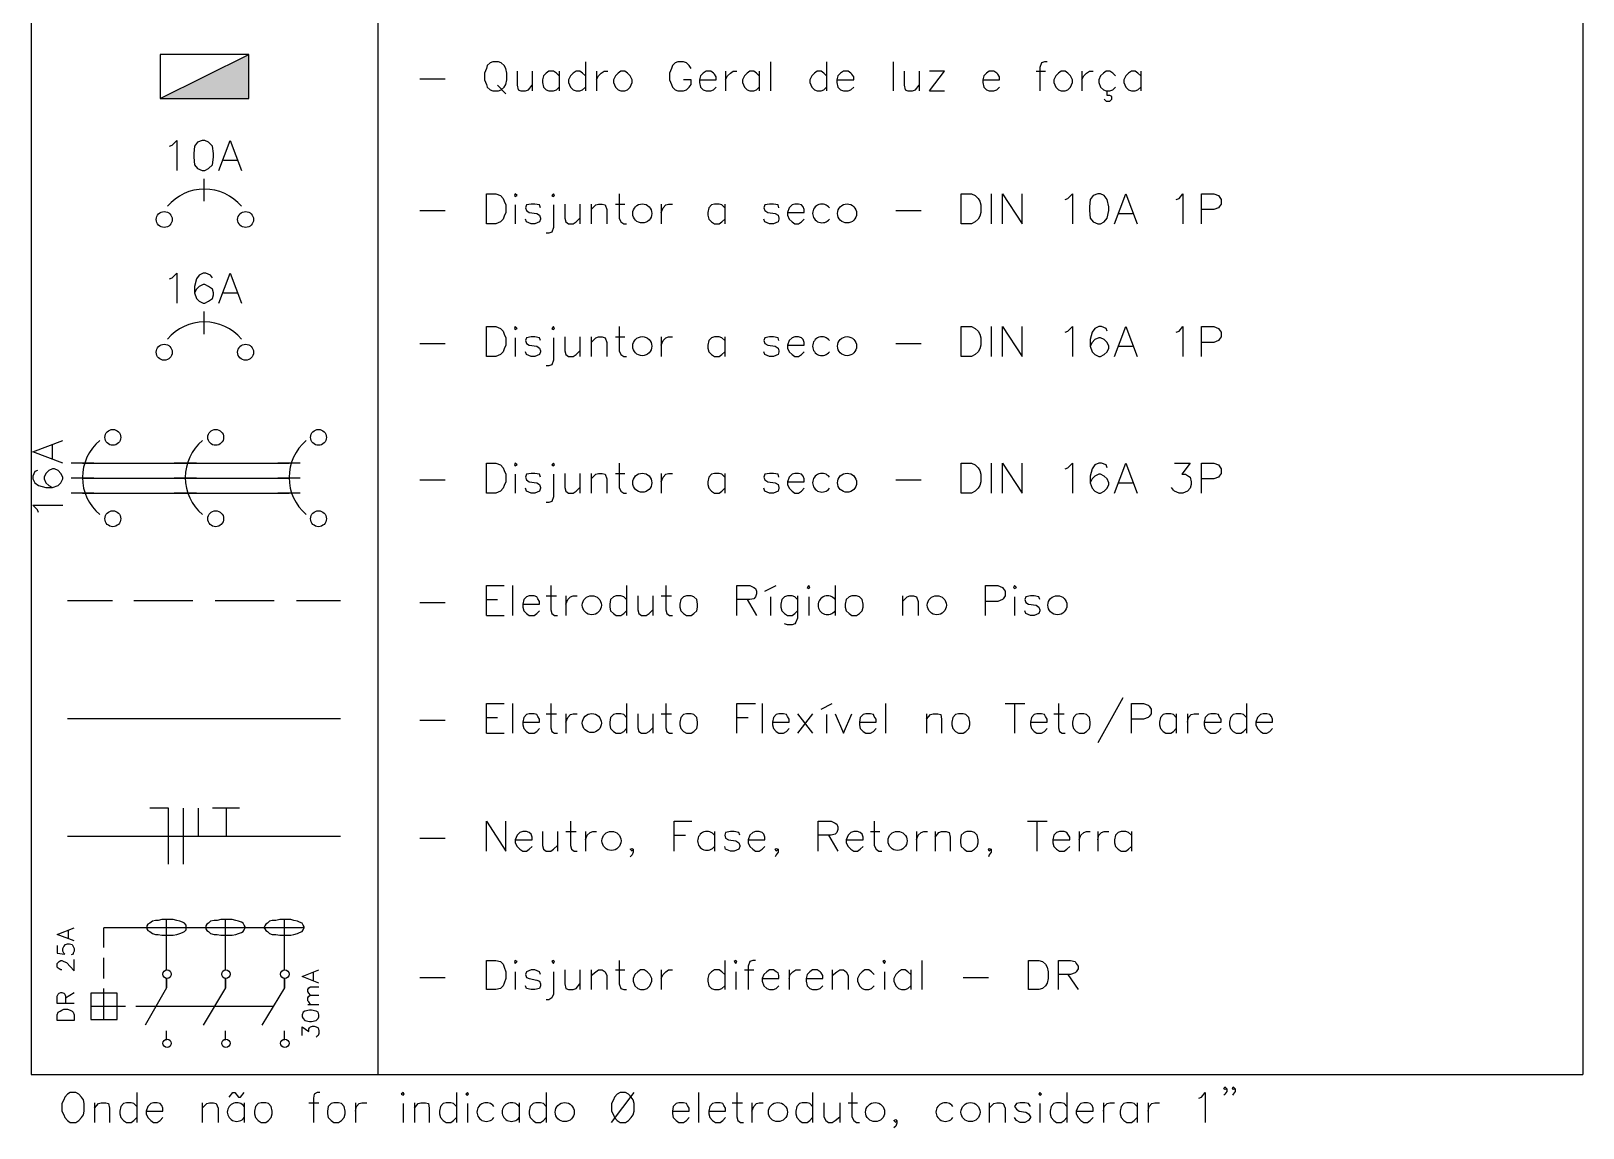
# Model space of a CAD drawing. Header units: millimetres. Extents: x 58 to 939, y 54 to 473.
# Drawn here: x 868.3 to 938.6, y 87.6 to 137.3 of the extents above; entities that cross this region are included whole.
import ezdxf

# ---------------------------------------------------------------- set-up
doc = ezdxf.new("R2010")
doc.units = ezdxf.units.MM
doc.layers.add('PDF_Geometry', color=7, linetype='Continuous')
doc.layers.add('PDF_Solid Fills', color=7, linetype='Continuous')

msp = doc.modelspace()

# ---------------------------------------------------------------- linework, layer by layer
at = {"layer": 'PDF_Geometry', "lineweight": -3}
for points in [[(868.335, 181.917), (868.335, 90.008)], [(884.041, 181.917), (884.041, 90.008)], [(938.61, 181.917), (938.61, 90.008)], [(874.177, 134.206), (878.199, 136.195)], [(878.199, 136.195), (874.177, 136.195)], [(874.177, 136.195), (874.177, 134.206)], [(878.199, 134.206), (878.199, 136.195)], [(893.439, 135.857), (893.439, 134.544)], [(898.223, 135.56), (898.138, 135.687), (898.011, 135.814), (897.884, 135.857), (897.63, 135.857), (897.503, 135.814), (897.376, 135.687), (897.334, 135.56), (897.249, 135.349), (897.249, 135.052), (897.334, 134.841), (897.376, 134.714), (897.503, 134.587), (897.63, 134.544), (897.884, 134.544), (898.011, 134.587), (898.138, 134.714), (898.223, 134.841), (898.223, 135.052), (897.884, 135.052)], [(901.822, 135.857), (901.822, 134.544)], [(904.362, 135.857), (904.362, 134.544)], [(907.367, 135.857), (907.367, 134.544)], [(914.353, 135.857), (914.226, 135.857), (914.099, 135.814), (914.014, 135.603), (914.014, 134.544)], [(885.946, 135.095), (887.089, 135.095)], [(890.349, 135.433), (890.349, 134.798), (890.391, 134.587), (890.518, 134.544), (890.73, 134.544), (890.857, 134.587), (891.026, 134.798)], [(891.026, 135.433), (891.026, 134.544)], [(892.254, 135.222), (892.127, 135.349), (892, 135.433), (891.788, 135.433), (891.661, 135.349), (891.534, 135.222), (891.492, 135.052), (891.492, 134.925), (891.534, 134.714), (891.661, 134.587), (891.788, 134.544), (892, 134.544), (892.127, 134.587), (892.254, 134.714)], [(892.254, 135.433), (892.254, 134.544)], [(893.439, 135.222), (893.312, 135.349), (893.185, 135.433), (893.016, 135.433), (892.889, 135.349), (892.762, 135.222), (892.677, 135.052), (892.677, 134.925), (892.762, 134.714), (892.889, 134.587), (893.016, 134.544), (893.185, 134.544), (893.312, 134.587), (893.439, 134.714)], [(893.947, 135.433), (893.947, 134.544)], [(893.947, 135.052), (894.032, 135.222), (894.159, 135.349), (894.286, 135.433), (894.455, 135.433)], [(898.604, 135.052), (899.366, 135.052), (899.366, 135.179), (899.281, 135.306), (899.239, 135.349), (899.112, 135.433), (898.9, 135.433), (898.773, 135.349), (898.646, 135.222), (898.604, 135.052), (898.604, 134.925), (898.646, 134.714), (898.773, 134.587), (898.9, 134.544), (899.112, 134.544), (899.239, 134.587), (899.366, 134.714)], [(899.789, 135.433), (899.789, 134.544)], [(899.789, 135.052), (899.874, 135.222), (900.001, 135.349), (900.128, 135.433), (900.297, 135.433)], [(901.314, 135.222), (901.187, 135.349), (901.06, 135.433), (900.89, 135.433), (900.763, 135.349), (900.636, 135.222), (900.551, 135.052), (900.551, 134.925), (900.636, 134.714), (900.763, 134.587), (900.89, 134.544), (901.06, 134.544), (901.187, 134.587), (901.314, 134.714)], [(901.314, 135.433), (901.314, 134.544)], [(904.362, 135.222), (904.235, 135.349), (904.108, 135.433), (903.938, 135.433), (903.811, 135.349), (903.684, 135.222), (903.6, 135.052), (903.6, 134.925), (903.684, 134.714), (903.811, 134.587), (903.938, 134.544), (904.108, 134.544), (904.235, 134.587), (904.362, 134.714)], [(904.827, 135.052), (905.589, 135.052), (905.589, 135.179), (905.505, 135.306), (905.462, 135.349), (905.335, 135.433), (905.124, 135.433), (904.997, 135.349), (904.87, 135.222), (904.827, 135.052), (904.827, 134.925), (904.87, 134.714), (904.997, 134.587), (905.124, 134.544), (905.335, 134.544), (905.462, 134.587), (905.589, 134.714)], [(907.875, 135.433), (907.875, 134.798), (907.918, 134.587), (908.045, 134.544), (908.256, 134.544), (908.383, 134.587), (908.553, 134.798)], [(908.553, 135.433), (908.553, 134.544)], [(909.018, 134.544), (909.696, 135.433), (909.018, 135.433)], [(911.432, 135.052), (912.194, 135.052), (912.194, 135.179), (912.109, 135.306), (912.067, 135.349), (911.94, 135.433), (911.728, 135.433), (911.601, 135.349), (911.474, 135.222), (911.432, 135.052), (911.432, 134.925), (911.474, 134.714), (911.601, 134.587), (911.728, 134.544), (911.94, 134.544), (912.067, 134.587), (912.194, 134.714)], [(913.845, 135.433), (914.268, 135.433)], [(915.919, 135.433), (915.919, 134.544)], [(915.919, 135.052), (916.004, 135.222), (916.131, 135.349), (916.258, 135.433), (916.427, 135.433)], [(917.443, 135.222), (917.316, 135.349), (917.189, 135.433), (917.02, 135.433), (916.893, 135.349), (916.766, 135.222), (916.681, 135.052), (916.681, 134.925), (916.766, 134.714), (916.893, 134.587), (917.02, 134.544), (917.189, 134.544), (917.316, 134.587), (917.443, 134.714)], [(918.586, 135.222), (918.459, 135.349), (918.332, 135.433), (918.163, 135.433), (918.036, 135.349), (917.909, 135.222), (917.824, 135.052), (917.824, 134.925), (917.909, 134.714), (918.036, 134.587), (918.163, 134.544), (918.332, 134.544), (918.459, 134.587), (918.586, 134.714)], [(918.586, 135.433), (918.586, 134.544)], [(889.46, 134.798), (889.841, 134.417)], [(909.018, 134.544), (909.696, 134.544)], [(916.935, 134.163), (917.02, 134.079), (917.189, 134.079), (917.274, 134.163), (917.274, 134.29), (917.189, 134.333), (917.062, 134.333), (917.062, 134.544)], [(874.177, 134.206), (878.199, 134.206)], [(874.6, 132.046), (874.727, 132.089), (874.939, 132.3), (874.939, 130.946)], [(876.844, 130.946), (877.352, 132.3), (877.86, 130.946)], [(877.056, 131.411), (877.691, 131.411)], [(876.167, 129.549), (876.167, 130.565)], [(890.264, 129.379), (890.264, 128.533)], [(891.407, 129.252), (891.365, 129.379), (891.153, 129.422), (890.984, 129.422), (890.772, 129.379), (890.73, 129.252), (890.772, 129.125), (890.899, 129.041), (891.238, 128.998), (891.365, 128.914), (891.407, 128.787), (891.407, 128.744), (891.365, 128.617), (891.153, 128.533), (890.984, 128.533), (890.772, 128.617), (890.73, 128.744)], [(892, 129.379), (892, 128.363), (891.915, 128.152), (891.788, 128.109), (891.661, 128.109)], [(892.508, 129.422), (892.508, 128.787), (892.55, 128.617), (892.677, 128.533), (892.889, 128.533), (893.016, 128.617), (893.185, 128.787)], [(893.185, 129.422), (893.185, 128.533)], [(893.693, 129.422), (893.693, 128.533)], [(893.693, 129.168), (893.905, 129.379), (894.032, 129.422), (894.201, 129.422), (894.328, 129.379), (894.413, 129.168), (894.413, 128.533)], [(894.794, 129.422), (895.217, 129.422)], [(894.963, 129.887), (894.963, 128.787), (895.048, 128.617), (895.175, 128.533), (895.302, 128.533)], [(896.868, 129.422), (896.868, 128.533)], [(896.868, 129.041), (896.953, 129.252), (897.08, 129.379), (897.207, 129.422), (897.376, 129.422)], [(899.747, 129.252), (899.62, 129.379), (899.493, 129.422), (899.281, 129.422), (899.154, 129.379), (899.027, 129.252), (898.985, 129.041), (898.985, 128.914), (899.027, 128.744), (899.154, 128.617), (899.281, 128.533), (899.493, 128.533), (899.62, 128.617), (899.747, 128.744)], [(899.747, 129.422), (899.747, 128.533)], [(902.203, 129.252), (902.16, 129.379), (901.949, 129.422), (901.779, 129.422), (901.568, 129.379), (901.525, 129.252), (901.568, 129.125), (901.695, 129.041), (902.033, 128.998), (902.16, 128.914), (902.203, 128.787), (902.203, 128.744), (902.16, 128.617), (901.949, 128.533), (901.779, 128.533), (901.568, 128.617), (901.525, 128.744)], [(902.584, 129.041), (903.346, 129.041), (903.346, 129.168), (903.303, 129.295), (903.219, 129.379), (903.092, 129.422), (902.922, 129.422), (902.795, 129.379), (902.668, 129.252), (902.584, 129.041), (902.584, 128.914), (902.668, 128.744), (902.795, 128.617), (902.922, 128.533), (903.092, 128.533), (903.219, 128.617), (903.346, 128.744)], [(911.813, 129.887), (911.813, 128.533)], [(912.321, 128.533), (912.321, 129.887), (913.21, 128.533), (913.21, 129.887)], [(915.157, 129.633), (915.284, 129.676), (915.496, 129.887), (915.496, 128.533)], [(917.401, 128.533), (917.909, 129.887), (918.417, 128.533)], [(920.195, 129.633), (920.322, 129.676), (920.491, 129.887), (920.491, 128.533)], [(921.338, 128.533), (921.338, 129.887), (921.888, 129.887), (922.1, 129.803), (922.142, 129.76), (922.227, 129.633), (922.227, 129.422), (922.142, 129.295), (922.1, 129.252), (921.888, 129.168), (921.338, 129.168)], [(885.946, 129.125), (887.089, 129.125)], [(907.494, 129.125), (908.637, 129.125)], [(917.57, 128.998), (918.205, 128.998)], [(874.6, 126.035), (874.727, 126.077), (874.939, 126.289), (874.939, 124.934)], [(876.548, 126.077), (876.463, 126.204), (876.251, 126.289), (876.124, 126.289), (875.955, 126.204), (875.828, 126.035), (875.743, 125.696), (875.743, 125.4), (875.828, 125.146), (875.955, 125.019), (876.124, 124.934), (876.209, 124.934), (876.378, 125.019), (876.548, 125.146), (876.59, 125.315), (876.59, 125.4), (876.548, 125.569), (876.378, 125.696), (876.209, 125.781), (876.124, 125.781), (875.955, 125.696), (875.828, 125.569), (875.743, 125.4)], [(876.844, 124.934), (877.352, 126.289), (877.86, 124.934)], [(877.056, 125.4), (877.691, 125.4)], [(876.167, 123.537), (876.167, 124.553)], [(894.963, 123.876), (894.963, 122.775), (895.048, 122.606), (895.175, 122.521), (895.302, 122.521)], [(911.813, 123.876), (911.813, 122.521)], [(912.321, 122.521), (912.321, 123.876), (913.21, 122.521), (913.21, 123.876)], [(915.157, 123.622), (915.284, 123.664), (915.496, 123.876), (915.496, 122.521)], [(917.062, 123.664), (917.02, 123.791), (916.808, 123.876), (916.681, 123.876), (916.512, 123.791), (916.385, 123.622), (916.3, 123.283), (916.3, 122.987), (916.385, 122.733), (916.512, 122.606), (916.681, 122.521), (916.766, 122.521), (916.935, 122.606), (917.062, 122.733), (917.147, 122.902), (917.147, 122.987), (917.062, 123.156), (916.935, 123.283), (916.766, 123.368), (916.681, 123.368), (916.512, 123.283), (916.385, 123.156), (916.3, 122.987)], [(917.401, 122.521), (917.909, 123.876), (918.417, 122.521)], [(920.195, 123.622), (920.322, 123.664), (920.491, 123.876), (920.491, 122.521)], [(921.338, 122.521), (921.338, 123.876), (921.888, 123.876), (922.1, 123.791), (922.142, 123.749), (922.227, 123.622), (922.227, 123.41), (922.142, 123.283), (922.1, 123.241), (921.888, 123.156), (921.338, 123.156)], [(885.946, 123.114), (887.089, 123.114)], [(890.264, 123.368), (890.264, 122.521)], [(891.407, 123.241), (891.365, 123.368), (891.153, 123.41), (890.984, 123.41), (890.772, 123.368), (890.73, 123.241), (890.772, 123.114), (890.899, 123.029), (891.238, 122.987), (891.365, 122.902), (891.407, 122.775), (891.407, 122.733), (891.365, 122.606), (891.153, 122.521), (890.984, 122.521), (890.772, 122.606), (890.73, 122.733)], [(892, 123.368), (892, 122.352), (891.915, 122.14), (891.788, 122.098), (891.661, 122.098)], [(892.508, 123.41), (892.508, 122.775), (892.55, 122.606), (892.677, 122.521), (892.889, 122.521), (893.016, 122.606), (893.185, 122.775)], [(893.185, 123.41), (893.185, 122.521)], [(893.693, 123.41), (893.693, 122.521)], [(893.693, 123.156), (893.905, 123.368), (894.032, 123.41), (894.201, 123.41), (894.328, 123.368), (894.413, 123.156), (894.413, 122.521)], [(894.794, 123.41), (895.217, 123.41)], [(896.868, 123.41), (896.868, 122.521)], [(896.868, 123.029), (896.953, 123.241), (897.08, 123.368), (897.207, 123.41), (897.376, 123.41)], [(899.747, 123.241), (899.62, 123.368), (899.493, 123.41), (899.281, 123.41), (899.154, 123.368), (899.027, 123.241), (898.985, 123.029), (898.985, 122.902), (899.027, 122.733), (899.154, 122.606), (899.281, 122.521), (899.493, 122.521), (899.62, 122.606), (899.747, 122.733)], [(899.747, 123.41), (899.747, 122.521)], [(902.203, 123.241), (902.16, 123.368), (901.949, 123.41), (901.779, 123.41), (901.568, 123.368), (901.525, 123.241), (901.568, 123.114), (901.695, 123.029), (902.033, 122.987), (902.16, 122.902), (902.203, 122.775), (902.203, 122.733), (902.16, 122.606), (901.949, 122.521), (901.779, 122.521), (901.568, 122.606), (901.525, 122.733)], [(902.584, 123.029), (903.346, 123.029), (903.346, 123.156), (903.303, 123.283), (903.219, 123.368), (903.092, 123.41), (902.922, 123.41), (902.795, 123.368), (902.668, 123.241), (902.584, 123.029), (902.584, 122.902), (902.668, 122.733), (902.795, 122.606), (902.922, 122.521), (903.092, 122.521), (903.219, 122.606), (903.346, 122.733)], [(907.494, 123.114), (908.637, 123.114)], [(917.57, 122.987), (918.205, 122.987)], [(869.774, 117.695), (868.419, 118.203), (869.774, 118.711)], [(869.308, 117.864), (869.308, 118.499)], [(868.631, 117.356), (868.504, 117.314), (868.419, 117.102), (868.419, 116.975), (868.504, 116.806), (868.673, 116.679), (869.012, 116.594), (869.308, 116.594), (869.562, 116.679), (869.689, 116.806), (869.774, 116.975), (869.774, 117.06), (869.689, 117.229), (869.562, 117.356), (869.393, 117.441), (869.308, 117.441), (869.139, 117.356), (869.012, 117.229), (868.927, 117.06), (868.927, 116.975), (869.012, 116.806), (869.139, 116.679), (869.308, 116.594)], [(871.171, 117.695), (870.155, 117.695)], [(870.663, 117.695), (880.019, 117.695)], [(875.828, 117.695), (874.812, 117.695)], [(880.527, 117.695), (879.511, 117.695)], [(894.963, 117.695), (894.963, 116.594), (895.048, 116.425), (895.175, 116.34), (895.302, 116.34)], [(911.813, 117.695), (911.813, 116.34)], [(912.321, 116.34), (912.321, 117.695), (913.21, 116.34), (913.21, 117.695)], [(915.157, 117.441), (915.284, 117.483), (915.496, 117.695), (915.496, 116.34)], [(917.062, 117.483), (917.02, 117.61), (916.808, 117.695), (916.681, 117.695), (916.512, 117.61), (916.385, 117.441), (916.3, 117.102), (916.3, 116.806), (916.385, 116.552), (916.512, 116.425), (916.681, 116.34), (916.766, 116.34), (916.935, 116.425), (917.062, 116.552), (917.147, 116.721), (917.147, 116.806), (917.062, 116.975), (916.935, 117.102), (916.766, 117.187), (916.681, 117.187), (916.512, 117.102), (916.385, 116.975), (916.3, 116.806)], [(917.401, 116.34), (917.909, 117.695), (918.417, 116.34)], [(920.11, 117.695), (920.83, 117.695), (920.449, 117.187), (920.618, 117.187), (920.745, 117.102), (920.83, 117.06), (920.872, 116.848), (920.872, 116.721), (920.83, 116.552), (920.703, 116.425), (920.491, 116.34), (920.322, 116.34), (920.11, 116.425), (920.068, 116.467), (919.983, 116.594)], [(921.338, 116.34), (921.338, 117.695), (921.888, 117.695), (922.1, 117.61), (922.142, 117.568), (922.227, 117.441), (922.227, 117.229), (922.142, 117.102), (922.1, 117.06), (921.888, 116.975), (921.338, 116.975)], [(871.171, 117.018), (870.155, 117.018)], [(870.663, 117.018), (880.019, 117.018)], [(875.828, 117.018), (874.812, 117.018)], [(880.527, 117.018), (879.511, 117.018)], [(885.946, 116.933), (887.089, 116.933)], [(890.264, 117.187), (890.264, 116.34)], [(891.407, 117.06), (891.365, 117.187), (891.153, 117.229), (890.984, 117.229), (890.772, 117.187), (890.73, 117.06), (890.772, 116.933), (890.899, 116.848), (891.238, 116.806), (891.365, 116.721), (891.407, 116.594), (891.407, 116.552), (891.365, 116.425), (891.153, 116.34), (890.984, 116.34), (890.772, 116.425), (890.73, 116.552)], [(892, 117.187), (892, 116.171), (891.915, 115.959), (891.788, 115.917), (891.661, 115.917)], [(892.508, 117.229), (892.508, 116.594), (892.55, 116.425), (892.677, 116.34), (892.889, 116.34), (893.016, 116.425), (893.185, 116.594)], [(893.185, 117.229), (893.185, 116.34)], [(893.693, 117.229), (893.693, 116.34)], [(893.693, 116.975), (893.905, 117.187), (894.032, 117.229), (894.201, 117.229), (894.328, 117.187), (894.413, 116.975), (894.413, 116.34)], [(894.794, 117.229), (895.217, 117.229)], [(896.868, 117.229), (896.868, 116.34)], [(896.868, 116.848), (896.953, 117.06), (897.08, 117.187), (897.207, 117.229), (897.376, 117.229)], [(899.747, 117.06), (899.62, 117.187), (899.493, 117.229), (899.281, 117.229), (899.154, 117.187), (899.027, 117.06), (898.985, 116.848), (898.985, 116.721), (899.027, 116.552), (899.154, 116.425), (899.281, 116.34), (899.493, 116.34), (899.62, 116.425), (899.747, 116.552)], [(899.747, 117.229), (899.747, 116.34)], [(902.203, 117.06), (902.16, 117.187), (901.949, 117.229), (901.779, 117.229), (901.568, 117.187), (901.525, 117.06), (901.568, 116.933), (901.695, 116.848), (902.033, 116.806), (902.16, 116.721), (902.203, 116.594), (902.203, 116.552), (902.16, 116.425), (901.949, 116.34), (901.779, 116.34), (901.568, 116.425), (901.525, 116.552)], [(902.584, 116.848), (903.346, 116.848), (903.346, 116.975), (903.303, 117.102), (903.219, 117.187), (903.092, 117.229), (902.922, 117.229), (902.795, 117.187), (902.668, 117.06), (902.584, 116.848), (902.584, 116.721), (902.668, 116.552), (902.795, 116.425), (902.922, 116.34), (903.092, 116.34), (903.219, 116.425), (903.346, 116.552)], [(907.494, 116.933), (908.637, 116.933)], [(917.57, 116.806), (918.205, 116.806)], [(871.171, 116.34), (870.155, 116.34)], [(870.663, 116.34), (880.019, 116.34)], [(875.828, 116.34), (874.812, 116.34)], [(880.527, 116.34), (879.511, 116.34)], [(868.673, 115.451), (868.631, 115.578), (868.419, 115.79), (869.774, 115.79)], [(888.952, 110.794), (888.952, 112.149), (889.756, 112.149)], [(890.137, 112.149), (890.137, 110.794)], [(891.873, 112.149), (891.873, 111.048), (891.915, 110.879), (892.042, 110.794), (892.169, 110.794)], [(895.302, 112.149), (895.302, 110.794)], [(897.08, 112.149), (897.08, 111.048), (897.122, 110.879), (897.249, 110.794), (897.376, 110.794)], [(900.297, 110.794), (900.297, 112.149), (900.89, 112.149), (901.06, 112.064), (901.144, 112.022), (901.187, 111.895), (901.187, 111.768), (901.144, 111.641), (901.06, 111.556), (900.89, 111.514), (900.297, 111.514)], [(901.568, 111.895), (902.076, 112.149)], [(904.743, 112.149), (904.743, 110.794)], [(911.559, 110.794), (911.559, 112.149), (912.109, 112.149), (912.321, 112.064), (912.363, 112.022), (912.448, 111.895), (912.448, 111.683), (912.363, 111.556), (912.321, 111.514), (912.109, 111.429), (911.559, 111.429)], [(885.946, 111.387), (887.089, 111.387)], [(888.952, 111.514), (889.46, 111.514)], [(890.603, 111.302), (891.365, 111.302), (891.365, 111.429), (891.28, 111.556), (891.238, 111.641), (891.111, 111.683), (890.899, 111.683), (890.772, 111.641), (890.645, 111.514), (890.603, 111.302), (890.603, 111.175), (890.645, 111.006), (890.772, 110.879), (890.899, 110.794), (891.111, 110.794), (891.238, 110.879), (891.365, 111.006)], [(891.661, 111.683), (892.127, 111.683)], [(892.55, 111.683), (892.55, 110.794)], [(892.55, 111.302), (892.635, 111.514), (892.762, 111.641), (892.889, 111.683), (893.058, 111.683)], [(895.302, 111.514), (895.175, 111.641), (895.048, 111.683), (894.836, 111.683), (894.709, 111.641), (894.582, 111.514), (894.54, 111.302), (894.54, 111.175), (894.582, 111.006), (894.709, 110.879), (894.836, 110.794), (895.048, 110.794), (895.175, 110.879), (895.302, 111.006)], [(895.81, 111.683), (895.81, 111.048), (895.852, 110.879), (895.979, 110.794), (896.191, 110.794), (896.318, 110.879), (896.487, 111.048)], [(896.487, 111.683), (896.487, 110.794)], [(896.868, 111.683), (897.334, 111.683)], [(900.763, 111.514), (901.187, 110.794)], [(901.822, 111.641), (901.822, 110.794)], [(903.049, 111.514), (902.922, 111.641), (902.795, 111.683), (902.584, 111.683), (902.457, 111.641), (902.33, 111.514), (902.287, 111.302), (902.287, 111.175), (902.33, 111.006), (902.457, 110.879), (902.584, 110.794), (902.795, 110.794), (902.922, 110.879), (903.049, 111.006)], [(903.049, 111.683), (903.049, 110.667), (902.965, 110.498), (902.922, 110.413), (902.795, 110.371), (902.584, 110.371), (902.457, 110.413)], [(903.557, 111.641), (903.557, 110.794)], [(907.791, 111.683), (907.791, 110.794)], [(907.791, 111.429), (908.002, 111.641), (908.129, 111.683), (908.299, 111.683), (908.426, 111.641), (908.51, 111.429), (908.51, 110.794)], [(912.871, 111.641), (912.871, 110.794)], [(914.014, 111.514), (913.972, 111.641), (913.76, 111.683), (913.591, 111.683), (913.379, 111.641), (913.337, 111.514), (913.379, 111.387), (913.506, 111.302), (913.845, 111.26), (913.972, 111.175), (914.014, 111.048), (914.014, 111.006), (913.972, 110.879), (913.76, 110.794), (913.591, 110.794), (913.379, 110.879), (913.337, 111.006)], [(888.952, 110.794), (889.756, 110.794)], [(917.782, 107.069), (916.639, 105.037)], [(888.952, 105.46), (888.952, 106.815), (889.756, 106.815)], [(888.952, 106.18), (889.46, 106.18)], [(890.137, 106.815), (890.137, 105.46)], [(890.603, 105.968), (891.365, 105.968), (891.365, 106.095), (891.28, 106.222), (891.238, 106.307), (891.111, 106.349), (890.899, 106.349), (890.772, 106.307), (890.645, 106.18), (890.603, 105.968), (890.603, 105.841), (890.645, 105.672), (890.772, 105.545), (890.899, 105.46), (891.111, 105.46), (891.238, 105.545), (891.365, 105.672)], [(891.661, 106.349), (892.127, 106.349)], [(891.873, 106.815), (891.873, 105.714), (891.915, 105.545), (892.042, 105.46), (892.169, 105.46)], [(892.55, 106.349), (892.55, 105.46)], [(892.55, 105.968), (892.635, 106.18), (892.762, 106.307), (892.889, 106.349), (893.058, 106.349)], [(895.302, 106.18), (895.175, 106.307), (895.048, 106.349), (894.836, 106.349), (894.709, 106.307), (894.582, 106.18), (894.54, 105.968), (894.54, 105.841), (894.582, 105.672), (894.709, 105.545), (894.836, 105.46), (895.048, 105.46), (895.175, 105.545), (895.302, 105.672)], [(895.302, 106.815), (895.302, 105.46)], [(895.81, 106.349), (895.81, 105.714), (895.852, 105.545), (895.979, 105.46), (896.191, 105.46), (896.318, 105.545), (896.487, 105.714)], [(896.487, 106.349), (896.487, 105.46)], [(896.868, 106.349), (897.334, 106.349)], [(897.08, 106.815), (897.08, 105.714), (897.122, 105.545), (897.249, 105.46), (897.376, 105.46)], [(900.297, 105.46), (900.297, 106.815), (901.144, 106.815)], [(900.297, 106.18), (900.806, 106.18)], [(901.441, 106.815), (901.441, 105.46)], [(901.906, 105.968), (902.668, 105.968), (902.668, 106.095), (902.584, 106.222), (902.541, 106.307), (902.414, 106.349), (902.203, 106.349), (902.076, 106.307), (901.949, 106.18), (901.906, 105.968), (901.906, 105.841), (901.949, 105.672), (902.076, 105.545), (902.203, 105.46), (902.414, 105.46), (902.541, 105.545), (902.668, 105.672)], [(903.049, 106.349), (903.727, 105.46)], [(903.727, 106.349), (903.049, 105.46)], [(904.108, 106.561), (904.616, 106.815)], [(904.362, 106.307), (904.362, 105.46)], [(904.743, 106.349), (905.124, 105.46), (905.505, 106.349)], [(905.843, 105.968), (906.605, 105.968), (906.605, 106.095), (906.521, 106.222), (906.478, 106.307), (906.351, 106.349), (906.14, 106.349), (906.013, 106.307), (905.886, 106.18), (905.843, 105.968), (905.843, 105.841), (905.886, 105.672), (906.013, 105.545), (906.14, 105.46), (906.351, 105.46), (906.478, 105.545), (906.605, 105.672)], [(907.029, 106.815), (907.029, 105.46)], [(908.891, 106.349), (908.891, 105.46)], [(908.891, 106.095), (909.061, 106.307), (909.188, 106.349), (909.399, 106.349), (909.526, 106.307), (909.569, 106.095), (909.569, 105.46)], [(912.448, 106.815), (913.337, 106.815)], [(912.871, 106.815), (912.871, 105.46)], [(913.591, 105.968), (914.353, 105.968), (914.353, 106.095), (914.268, 106.222), (914.226, 106.307), (914.099, 106.349), (913.887, 106.349), (913.76, 106.307), (913.633, 106.18), (913.591, 105.968), (913.591, 105.841), (913.633, 105.672), (913.76, 105.545), (913.887, 105.46), (914.099, 105.46), (914.226, 105.545), (914.353, 105.672)], [(914.649, 106.349), (915.115, 106.349)], [(914.861, 106.815), (914.861, 105.714), (914.903, 105.545), (915.03, 105.46), (915.157, 105.46)], [(918.163, 105.46), (918.163, 106.815), (918.713, 106.815), (918.925, 106.73), (918.967, 106.688), (919.052, 106.561), (919.052, 106.349), (918.967, 106.222), (918.925, 106.18), (918.713, 106.095), (918.163, 106.095)], [(920.195, 106.18), (920.068, 106.307), (919.941, 106.349), (919.729, 106.349), (919.602, 106.307), (919.475, 106.18), (919.433, 105.968), (919.433, 105.841), (919.475, 105.672), (919.602, 105.545), (919.729, 105.46), (919.941, 105.46), (920.068, 105.545), (920.195, 105.672)], [(920.195, 106.349), (920.195, 105.46)], [(920.703, 106.349), (920.703, 105.46)], [(920.703, 105.968), (920.745, 106.18), (920.872, 106.307), (920.999, 106.349), (921.211, 106.349)], [(921.465, 105.968), (922.227, 105.968), (922.227, 106.095), (922.142, 106.222), (922.1, 106.307), (921.973, 106.349), (921.761, 106.349), (921.634, 106.307), (921.507, 106.18), (921.465, 105.968), (921.465, 105.841), (921.507, 105.672), (921.634, 105.545), (921.761, 105.46), (921.973, 105.46), (922.1, 105.545), (922.227, 105.672)], [(923.37, 106.18), (923.243, 106.307), (923.116, 106.349), (922.904, 106.349), (922.777, 106.307), (922.65, 106.18), (922.608, 105.968), (922.608, 105.841), (922.65, 105.672), (922.777, 105.545), (922.904, 105.46), (923.116, 105.46), (923.243, 105.545), (923.37, 105.672)], [(923.37, 106.815), (923.37, 105.46)], [(923.793, 105.968), (924.555, 105.968), (924.555, 106.095), (924.513, 106.222), (924.428, 106.307), (924.301, 106.349), (924.132, 106.349), (924.005, 106.307), (923.878, 106.18), (923.793, 105.968), (923.793, 105.841), (923.878, 105.672), (924.005, 105.545), (924.132, 105.46), (924.301, 105.46), (924.428, 105.545), (924.555, 105.672)], [(885.946, 106.053), (887.089, 106.053)], [(888.952, 105.46), (889.756, 105.46)], [(874.558, 102.073), (873.711, 102.073)], [(874.558, 99.533), (874.558, 102.073)], [(875.235, 99.533), (875.235, 102.073)], [(875.913, 100.803), (875.913, 102.073)], [(877.775, 102.073), (876.548, 102.073)], [(877.183, 100.803), (877.183, 102.073)], [(888.952, 100.126), (888.952, 101.481), (889.841, 100.126), (889.841, 101.481)], [(892.762, 101.481), (892.762, 100.38), (892.804, 100.211), (892.931, 100.126), (893.058, 100.126)], [(897.461, 100.126), (897.461, 101.481), (898.265, 101.481)], [(903.981, 100.126), (903.981, 101.481), (904.573, 101.481), (904.743, 101.396), (904.827, 101.354), (904.87, 101.227), (904.87, 101.1), (904.827, 100.973), (904.743, 100.888), (904.573, 100.846), (903.981, 100.846)], [(906.521, 101.481), (906.521, 100.38), (906.605, 100.211), (906.732, 100.126), (906.859, 100.126)], [(913.464, 101.481), (914.353, 101.481)], [(913.887, 101.481), (913.887, 100.126)], [(885.946, 100.719), (887.089, 100.719)], [(890.264, 100.634), (891.026, 100.634), (891.026, 100.761), (890.984, 100.888), (890.899, 100.973), (890.772, 101.015), (890.603, 101.015), (890.476, 100.973), (890.349, 100.846), (890.264, 100.634), (890.264, 100.507), (890.349, 100.338), (890.476, 100.211), (890.603, 100.126), (890.772, 100.126), (890.899, 100.211), (891.026, 100.338)], [(891.492, 101.015), (891.492, 100.38), (891.534, 100.211), (891.661, 100.126), (891.873, 100.126), (892, 100.211), (892.169, 100.38)], [(892.169, 101.015), (892.169, 100.126)], [(892.55, 101.015), (893.016, 101.015)], [(893.439, 101.015), (893.439, 100.126)], [(893.439, 100.634), (893.524, 100.846), (893.651, 100.973), (893.778, 101.015), (893.947, 101.015)], [(897.461, 100.846), (897.969, 100.846)], [(899.281, 101.015), (899.281, 100.126)], [(900.424, 100.846), (900.382, 100.973), (900.17, 101.015), (900.001, 101.015), (899.789, 100.973), (899.747, 100.846), (899.789, 100.719), (899.916, 100.634), (900.255, 100.592), (900.382, 100.507), (900.424, 100.38), (900.424, 100.338), (900.382, 100.211), (900.17, 100.126), (900.001, 100.126), (899.789, 100.211), (899.747, 100.338)], [(900.806, 100.634), (901.568, 100.634), (901.568, 100.761), (901.525, 100.888), (901.441, 100.973), (901.314, 101.015), (901.144, 101.015), (901.017, 100.973), (900.89, 100.846), (900.806, 100.634), (900.806, 100.507), (900.89, 100.338), (901.017, 100.211), (901.144, 100.126), (901.314, 100.126), (901.441, 100.211), (901.568, 100.338)], [(904.446, 100.846), (904.87, 100.126)], [(905.251, 100.634), (906.013, 100.634), (906.013, 100.761), (905.97, 100.888), (905.886, 100.973), (905.759, 101.015), (905.589, 101.015), (905.462, 100.973), (905.335, 100.846), (905.251, 100.634), (905.251, 100.507), (905.335, 100.338), (905.462, 100.211), (905.589, 100.126), (905.759, 100.126), (905.886, 100.211), (906.013, 100.338)], [(906.351, 101.015), (906.775, 101.015)], [(908.426, 101.015), (908.426, 100.126)], [(908.426, 100.634), (908.51, 100.846), (908.637, 100.973), (908.764, 101.015), (908.934, 101.015)], [(909.272, 101.015), (909.272, 100.126)], [(909.272, 100.761), (909.442, 100.973), (909.569, 101.015), (909.78, 101.015), (909.907, 100.973), (909.95, 100.761), (909.95, 100.126)], [(914.607, 100.634), (915.369, 100.634), (915.369, 100.761), (915.284, 100.888), (915.242, 100.973), (915.115, 101.015), (914.903, 101.015), (914.776, 100.973), (914.649, 100.846), (914.607, 100.634), (914.607, 100.507), (914.649, 100.338), (914.776, 100.211), (914.903, 100.126), (915.115, 100.126), (915.242, 100.211), (915.369, 100.338)], [(915.792, 101.015), (915.792, 100.126)], [(915.792, 100.634), (915.877, 100.846), (916.004, 100.973), (916.131, 101.015), (916.3, 101.015)], [(916.639, 101.015), (916.639, 100.126)], [(916.639, 100.634), (916.681, 100.846), (916.808, 100.973), (916.935, 101.015), (917.147, 101.015)], [(918.163, 100.846), (918.036, 100.973), (917.909, 101.015), (917.697, 101.015), (917.57, 100.973), (917.443, 100.846), (917.401, 100.634), (917.401, 100.507), (917.443, 100.338), (917.57, 100.211), (917.697, 100.126), (917.909, 100.126), (918.036, 100.211), (918.163, 100.338)], [(918.163, 101.015), (918.163, 100.126)], [(895.598, 100.211), (895.556, 100.126), (895.471, 100.211), (895.556, 100.253), (895.598, 100.211), (895.598, 100.084), (895.556, 99.957), (895.471, 99.872)], [(902.16, 100.211), (902.076, 100.126), (902.033, 100.211), (902.076, 100.253), (902.16, 100.211), (902.16, 100.084), (902.076, 99.957), (902.033, 99.872)], [(911.813, 100.211), (911.728, 100.126), (911.686, 100.211), (911.728, 100.253), (911.813, 100.211), (911.813, 100.084), (911.728, 99.957), (911.686, 99.872)], [(874.473, 94.749), (874.473, 97.036)], [(877.14, 94.749), (877.14, 97.036)], [(879.807, 94.749), (879.807, 97.036)], [(870.282, 96.062), (869.52, 96.358), (870.282, 96.655)], [(870.028, 96.189), (870.028, 96.57)], [(880.696, 96.655), (871.637, 96.655)], [(871.637, 95.766), (871.637, 96.655)], [(869.52, 95.85), (869.52, 95.512), (869.859, 95.469), (869.816, 95.512), (869.774, 95.596), (869.774, 95.723), (869.816, 95.808), (869.901, 95.893), (869.986, 95.935), (870.07, 95.935), (870.197, 95.893), (870.24, 95.808), (870.282, 95.723), (870.282, 95.596), (870.24, 95.512), (870.24, 95.469), (870.155, 95.427)], [(869.732, 94.749), (869.689, 94.749), (869.605, 94.792), (869.562, 94.834), (869.52, 94.877), (869.52, 95.046), (869.562, 95.088), (869.605, 95.131), (869.689, 95.173), (869.732, 95.173), (869.816, 95.131), (869.943, 95.088), (870.282, 94.707), (870.282, 95.215)], [(871.637, 94.368), (871.637, 95.3)], [(894.963, 95.173), (894.963, 94.114), (895.048, 93.903), (895.175, 93.86), (895.302, 93.86)], [(899.747, 95.173), (899.747, 93.86)], [(901.144, 95.173), (901.017, 95.173), (900.89, 95.131), (900.806, 94.919), (900.806, 93.86)], [(908.68, 95.173), (908.68, 93.86)], [(914.861, 93.86), (914.861, 95.173), (915.411, 95.173), (915.623, 95.131), (915.665, 95.046), (915.75, 94.919), (915.75, 94.792), (915.665, 94.665), (915.623, 94.622), (915.411, 94.538), (914.861, 94.538)], [(874.473, 94.368), (874.473, 93.945), (873.5, 92.252)], [(874.473, 93.945), (874.473, 94.368)], [(877.14, 94.368), (877.14, 93.945), (876.124, 92.252)], [(877.14, 93.945), (877.14, 94.368)], [(879.807, 94.368), (879.807, 93.945), (878.791, 92.252)], [(879.807, 93.945), (879.807, 94.368)], [(881.374, 94.157), (880.612, 94.453), (881.374, 94.749)], [(881.12, 94.284), (881.12, 94.622)], [(885.946, 94.411), (887.089, 94.411)], [(890.264, 94.665), (890.264, 93.86)], [(891.407, 94.538), (891.365, 94.665), (891.153, 94.749), (890.984, 94.749), (890.772, 94.665), (890.73, 94.538), (890.772, 94.411), (890.899, 94.368), (891.238, 94.284), (891.365, 94.241), (891.407, 94.114), (891.407, 94.03), (891.365, 93.903), (891.153, 93.86), (890.984, 93.86), (890.772, 93.903), (890.73, 94.03)], [(892, 94.665), (892, 93.649), (891.915, 93.479), (891.788, 93.395), (891.661, 93.395)], [(892.508, 94.749), (892.508, 94.114), (892.55, 93.903), (892.677, 93.86), (892.889, 93.86), (893.016, 93.903), (893.185, 94.114)], [(893.185, 94.749), (893.185, 93.86)], [(893.693, 94.749), (893.693, 93.86)], [(893.693, 94.495), (893.905, 94.665), (894.032, 94.749), (894.201, 94.749), (894.328, 94.665), (894.413, 94.495), (894.413, 93.86)], [(894.794, 94.749), (895.217, 94.749)], [(896.868, 94.749), (896.868, 93.86)], [(896.868, 94.368), (896.953, 94.538), (897.08, 94.665), (897.207, 94.749), (897.376, 94.749)], [(899.747, 94.538), (899.62, 94.665), (899.493, 94.749), (899.281, 94.749), (899.154, 94.665), (899.027, 94.538), (898.985, 94.368), (898.985, 94.241), (899.027, 94.03), (899.154, 93.903), (899.281, 93.86), (899.493, 93.86), (899.62, 93.903), (899.747, 94.03)], [(900.255, 94.665), (900.255, 93.86)], [(900.636, 94.749), (901.06, 94.749)], [(901.441, 94.368), (902.203, 94.368), (902.203, 94.495), (902.16, 94.622), (902.076, 94.665), (901.949, 94.749), (901.779, 94.749), (901.652, 94.665), (901.525, 94.538), (901.441, 94.368), (901.441, 94.241), (901.525, 94.03), (901.652, 93.903), (901.779, 93.86), (901.949, 93.86), (902.076, 93.903), (902.203, 94.03)], [(902.668, 94.749), (902.668, 93.86)], [(902.668, 94.368), (902.711, 94.538), (902.838, 94.665), (902.965, 94.749), (903.176, 94.749)], [(903.43, 94.368), (904.192, 94.368), (904.192, 94.495), (904.108, 94.622), (904.065, 94.665), (903.938, 94.749), (903.727, 94.749), (903.6, 94.665), (903.473, 94.538), (903.43, 94.368), (903.43, 94.241), (903.473, 94.03), (903.6, 93.903), (903.727, 93.86), (903.938, 93.86), (904.065, 93.903), (904.192, 94.03)], [(904.616, 94.749), (904.616, 93.86)], [(904.616, 94.495), (904.827, 94.665), (904.954, 94.749), (905.124, 94.749), (905.251, 94.665), (905.335, 94.495), (905.335, 93.86)], [(906.521, 94.538), (906.394, 94.665), (906.267, 94.749), (906.097, 94.749), (905.97, 94.665), (905.843, 94.538), (905.759, 94.368), (905.759, 94.241), (905.843, 94.03), (905.97, 93.903), (906.097, 93.86), (906.267, 93.86), (906.394, 93.903), (906.521, 94.03)], [(906.986, 94.665), (906.986, 93.86)], [(908.172, 94.538), (908.045, 94.665), (907.918, 94.749), (907.748, 94.749), (907.621, 94.665), (907.494, 94.538), (907.41, 94.368), (907.41, 94.241), (907.494, 94.03), (907.621, 93.903), (907.748, 93.86), (907.918, 93.86), (908.045, 93.903), (908.172, 94.03)], [(908.172, 94.749), (908.172, 93.86)], [(910.543, 94.411), (911.686, 94.411)], [(915.284, 94.538), (915.75, 93.86)], [(870.282, 93.225), (869.52, 93.225), (869.52, 93.564), (869.562, 93.649), (869.605, 93.691), (869.689, 93.733), (869.732, 93.733), (869.816, 93.691), (869.859, 93.649), (869.901, 93.564), (869.901, 93.225)], [(869.901, 93.479), (870.282, 93.733)], [(871.637, 92.506), (871.637, 93.903)], [(880.993, 93.606), (880.908, 93.691), (880.866, 93.776), (880.866, 93.86), (880.908, 93.945), (880.993, 93.987), (881.374, 93.987)], [(880.993, 93.183), (880.908, 93.31), (880.866, 93.352), (880.866, 93.479), (880.908, 93.564), (880.993, 93.606), (881.374, 93.606)], [(872.611, 93.098), (871.044, 93.098)], [(879.299, 93.098), (873.076, 93.098)], [(880.866, 93.183), (881.374, 93.183)], [(880.612, 91.786), (880.612, 92.167), (880.908, 91.955), (880.908, 92.082), (880.95, 92.125), (880.993, 92.167), (881.077, 92.209), (881.162, 92.209), (881.247, 92.167), (881.331, 92.125), (881.374, 91.998), (881.374, 91.871), (881.331, 91.786), (881.289, 91.744), (881.247, 91.701)], [(874.473, 91.574), (874.473, 91.998)], [(877.14, 91.574), (877.14, 91.998)], [(879.807, 91.574), (879.807, 91.998)], [(868.335, 90.008), (938.61, 90.008)], [(922.481, 89.373), (922.396, 89.331), (922.354, 89.373), (922.396, 89.458), (922.481, 89.373), (922.481, 89.246), (922.396, 89.119), (922.354, 89.077)], [(922.862, 89.373), (922.777, 89.331), (922.735, 89.373), (922.777, 89.458), (922.862, 89.373), (922.862, 89.246), (922.777, 89.119), (922.735, 89.077)], [(871.213, 88.738), (871.213, 87.849)], [(871.213, 88.484), (871.383, 88.696), (871.51, 88.738), (871.721, 88.738), (871.849, 88.696), (871.891, 88.484), (871.891, 87.849)], [(873.119, 88.569), (872.992, 88.696), (872.865, 88.738), (872.653, 88.738), (872.526, 88.696), (872.399, 88.569), (872.357, 88.357), (872.357, 88.23), (872.399, 88.061), (872.526, 87.934), (872.653, 87.849), (872.865, 87.849), (872.992, 87.934), (873.119, 88.061)], [(873.119, 89.204), (873.119, 87.849)], [(873.542, 88.357), (874.304, 88.357), (874.304, 88.484), (874.262, 88.611), (874.177, 88.696), (874.05, 88.738), (873.881, 88.738), (873.754, 88.696), (873.627, 88.569), (873.542, 88.357), (873.542, 88.23), (873.627, 88.061), (873.754, 87.934), (873.881, 87.849), (874.05, 87.849), (874.177, 87.934), (874.304, 88.061)], [(876.082, 88.738), (876.082, 87.849)], [(876.082, 88.484), (876.294, 88.696), (876.421, 88.738), (876.59, 88.738), (876.717, 88.696), (876.802, 88.484), (876.802, 87.849)], [(877.31, 88.992), (877.479, 89.204), (877.564, 89.204), (877.733, 88.992), (877.818, 88.992), (877.987, 89.204)], [(877.987, 88.738), (877.987, 87.849)], [(880.908, 88.738), (881.374, 88.738)], [(881.416, 89.204), (881.289, 89.204), (881.162, 89.119), (881.12, 88.95), (881.12, 87.849)], [(883.025, 88.738), (883.025, 87.849)], [(883.025, 88.357), (883.067, 88.569), (883.194, 88.696), (883.321, 88.738), (883.533, 88.738)], [(885.184, 88.696), (885.184, 87.849)], [(885.692, 88.738), (885.692, 87.849)], [(885.692, 88.484), (885.861, 88.696), (885.988, 88.738), (886.2, 88.738), (886.327, 88.696), (886.369, 88.484), (886.369, 87.849)], [(887.597, 88.569), (887.47, 88.696), (887.343, 88.738), (887.131, 88.738), (887.004, 88.696), (886.877, 88.569), (886.835, 88.357), (886.835, 88.23), (886.877, 88.061), (887.004, 87.934), (887.131, 87.849), (887.343, 87.849), (887.47, 87.934), (887.597, 88.061)], [(887.597, 89.204), (887.597, 87.849)], [(888.105, 88.696), (888.105, 87.849)], [(890.433, 88.738), (890.433, 87.849)], [(891.661, 88.569), (891.534, 88.696), (891.407, 88.738), (891.196, 88.738), (891.069, 88.696), (890.941, 88.569), (890.899, 88.357), (890.899, 88.23), (890.941, 88.061), (891.069, 87.934), (891.196, 87.849), (891.407, 87.849), (891.534, 87.934), (891.661, 88.061)], [(891.661, 89.204), (891.661, 87.849)], [(894.625, 87.849), (895.641, 89.204)], [(897.376, 88.357), (898.138, 88.357), (898.138, 88.484), (898.054, 88.611), (898.011, 88.696), (897.884, 88.738), (897.673, 88.738), (897.546, 88.696), (897.419, 88.569), (897.376, 88.357), (897.376, 88.23), (897.419, 88.061), (897.546, 87.934), (897.673, 87.849), (897.884, 87.849), (898.011, 87.934), (898.138, 88.061)], [(898.562, 89.204), (898.562, 87.849)], [(899.027, 88.357), (899.789, 88.357), (899.789, 88.484), (899.705, 88.611), (899.662, 88.696), (899.535, 88.738), (899.324, 88.738), (899.197, 88.696), (899.07, 88.569), (899.027, 88.357), (899.027, 88.23), (899.07, 88.061), (899.197, 87.934), (899.324, 87.849), (899.535, 87.849), (899.662, 87.934), (899.789, 88.061)], [(900.086, 88.738), (900.551, 88.738)], [(900.297, 89.204), (900.297, 88.103), (900.34, 87.934), (900.467, 87.849), (900.594, 87.849)], [(900.975, 88.738), (900.975, 87.849)], [(900.975, 88.357), (901.06, 88.569), (901.187, 88.696), (901.314, 88.738), (901.483, 88.738)], [(903.727, 88.569), (903.6, 88.696), (903.473, 88.738), (903.261, 88.738), (903.134, 88.696), (903.007, 88.569), (902.965, 88.357), (902.965, 88.23), (903.007, 88.061), (903.134, 87.934), (903.261, 87.849), (903.473, 87.849), (903.6, 87.934), (903.727, 88.061)], [(903.727, 89.204), (903.727, 87.849)], [(904.235, 88.738), (904.235, 88.103), (904.319, 87.934), (904.446, 87.849), (904.616, 87.849), (904.743, 87.934), (904.954, 88.103)], [(904.954, 88.738), (904.954, 87.849)], [(905.335, 88.738), (905.759, 88.738)], [(905.505, 89.204), (905.505, 88.103), (905.589, 87.934), (905.716, 87.849), (905.843, 87.849)], [(911.728, 88.738), (911.728, 87.849)], [(911.728, 88.484), (911.94, 88.696), (912.067, 88.738), (912.236, 88.738), (912.363, 88.696), (912.448, 88.484), (912.448, 87.849)], [(913.591, 88.569), (913.506, 88.696), (913.337, 88.738), (913.125, 88.738), (912.956, 88.696), (912.871, 88.569), (912.956, 88.442), (913.083, 88.357), (913.379, 88.315), (913.506, 88.23), (913.591, 88.103), (913.591, 88.061), (913.506, 87.934), (913.337, 87.849), (913.125, 87.849), (912.956, 87.934), (912.871, 88.061)], [(914.014, 88.696), (914.014, 87.849)], [(915.242, 88.569), (915.115, 88.696), (914.988, 88.738), (914.776, 88.738), (914.649, 88.696), (914.522, 88.569), (914.48, 88.357), (914.48, 88.23), (914.522, 88.061), (914.649, 87.934), (914.776, 87.849), (914.988, 87.849), (915.115, 87.934), (915.242, 88.061)], [(915.242, 89.204), (915.242, 87.849)], [(915.665, 88.357), (916.427, 88.357), (916.427, 88.484), (916.385, 88.611), (916.3, 88.696), (916.173, 88.738), (916.004, 88.738), (915.877, 88.696), (915.75, 88.569), (915.665, 88.357), (915.665, 88.23), (915.75, 88.061), (915.877, 87.934), (916.004, 87.849), (916.173, 87.849), (916.3, 87.934), (916.427, 88.061)], [(916.893, 88.738), (916.893, 87.849)], [(916.893, 88.357), (916.935, 88.569), (917.062, 88.696), (917.189, 88.738), (917.401, 88.738)], [(918.417, 88.569), (918.29, 88.696), (918.163, 88.738), (917.951, 88.738), (917.824, 88.696), (917.697, 88.569), (917.655, 88.357), (917.655, 88.23), (917.697, 88.061), (917.824, 87.934), (917.951, 87.849), (918.163, 87.849), (918.29, 87.934), (918.417, 88.061)], [(918.417, 88.738), (918.417, 87.849)], [(918.925, 88.738), (918.925, 87.849)], [(918.925, 88.357), (918.967, 88.569), (919.094, 88.696), (919.221, 88.738), (919.433, 88.738)], [(921.211, 88.95), (921.338, 88.992), (921.507, 89.204), (921.507, 87.849)], [(907.537, 87.934), (907.494, 87.849), (907.41, 87.934), (907.494, 87.976), (907.537, 87.934), (907.537, 87.807), (907.494, 87.68), (907.41, 87.595)]]:
    msp.add_lwpolyline(points, dxfattribs=at)
for points in [[(889.248, 135.857), (889.121, 135.814), (888.994, 135.687), (888.952, 135.56), (888.867, 135.349), (888.867, 135.052), (888.952, 134.841), (888.994, 134.714), (889.121, 134.587), (889.248, 134.544), (889.502, 134.544), (889.629, 134.587), (889.756, 134.714), (889.841, 134.841), (889.883, 135.052), (889.883, 135.349), (889.841, 135.56), (889.756, 135.687), (889.629, 135.814), (889.502, 135.857)], [(895.048, 135.433), (894.921, 135.349), (894.794, 135.222), (894.709, 135.052), (894.709, 134.925), (894.794, 134.714), (894.921, 134.587), (895.048, 134.544), (895.217, 134.544), (895.344, 134.587), (895.471, 134.714), (895.556, 134.925), (895.556, 135.052), (895.471, 135.222), (895.344, 135.349), (895.217, 135.433)], [(914.988, 135.433), (914.861, 135.349), (914.734, 135.222), (914.649, 135.052), (914.649, 134.925), (914.734, 134.714), (914.861, 134.587), (914.988, 134.544), (915.157, 134.544), (915.284, 134.587), (915.411, 134.714), (915.496, 134.925), (915.496, 135.052), (915.411, 135.222), (915.284, 135.349), (915.157, 135.433)], [(876.082, 132.3), (875.87, 132.216), (875.743, 132.046), (875.701, 131.708), (875.701, 131.538), (875.743, 131.2), (875.87, 131.03), (876.082, 130.946), (876.209, 130.946), (876.378, 131.03), (876.548, 131.2), (876.59, 131.538), (876.59, 131.708), (876.548, 132.046), (876.378, 132.216), (876.209, 132.3)], [(888.952, 128.533), (888.952, 129.887), (889.375, 129.887), (889.587, 129.803), (889.714, 129.676), (889.756, 129.549), (889.841, 129.379), (889.841, 129.041), (889.756, 128.871), (889.714, 128.744), (889.587, 128.617), (889.375, 128.533)], [(890.222, 129.803), (890.264, 129.76), (890.349, 129.803), (890.264, 129.887)], [(891.915, 129.803), (892, 129.76), (892.042, 129.803), (892, 129.887)], [(910.458, 128.533), (910.458, 129.887), (910.924, 129.887), (911.093, 129.803), (911.22, 129.676), (911.305, 129.549), (911.347, 129.379), (911.347, 129.041), (911.305, 128.871), (911.22, 128.744), (911.093, 128.617), (910.924, 128.533)], [(916.639, 129.887), (916.427, 129.803), (916.3, 129.633), (916.258, 129.295), (916.258, 129.125), (916.3, 128.787), (916.427, 128.617), (916.639, 128.533), (916.766, 128.533), (916.935, 128.617), (917.062, 128.787), (917.147, 129.125), (917.147, 129.295), (917.062, 129.633), (916.935, 129.803), (916.766, 129.887)], [(888.952, 122.521), (888.952, 123.876), (889.375, 123.876), (889.587, 123.791), (889.714, 123.664), (889.756, 123.537), (889.841, 123.368), (889.841, 123.029), (889.756, 122.86), (889.714, 122.733), (889.587, 122.606), (889.375, 122.521)], [(890.222, 123.791), (890.264, 123.749), (890.349, 123.791), (890.264, 123.876)], [(891.915, 123.791), (892, 123.749), (892.042, 123.791), (892, 123.876)], [(910.458, 122.521), (910.458, 123.876), (910.924, 123.876), (911.093, 123.791), (911.22, 123.664), (911.305, 123.537), (911.347, 123.368), (911.347, 123.029), (911.305, 122.86), (911.22, 122.733), (911.093, 122.606), (910.924, 122.521)], [(888.952, 116.34), (888.952, 117.695), (889.375, 117.695), (889.587, 117.61), (889.714, 117.483), (889.756, 117.356), (889.841, 117.187), (889.841, 116.848), (889.756, 116.679), (889.714, 116.552), (889.587, 116.425), (889.375, 116.34)], [(890.222, 117.61), (890.264, 117.568), (890.349, 117.61), (890.264, 117.695)], [(891.915, 117.61), (892, 117.568), (892.042, 117.61), (892, 117.695)], [(910.458, 116.34), (910.458, 117.695), (910.924, 117.695), (911.093, 117.61), (911.22, 117.483), (911.305, 117.356), (911.347, 117.187), (911.347, 116.848), (911.305, 116.679), (911.22, 116.552), (911.093, 116.425), (910.924, 116.34)], [(903.473, 112.064), (903.557, 112.022), (903.6, 112.064), (903.557, 112.149)], [(912.829, 112.064), (912.871, 112.022), (912.956, 112.064), (912.871, 112.149)], [(898.011, 111.683), (897.884, 111.641), (897.757, 111.514), (897.715, 111.302), (897.715, 111.175), (897.757, 111.006), (897.884, 110.879), (898.011, 110.794), (898.223, 110.794), (898.35, 110.879), (898.477, 111.006), (898.519, 111.175), (898.519, 111.302), (898.477, 111.514), (898.35, 111.641), (898.223, 111.683)], [(905.505, 111.683), (905.378, 111.641), (905.251, 111.514), (905.208, 111.302), (905.208, 111.175), (905.251, 111.006), (905.378, 110.879), (905.505, 110.794), (905.716, 110.794), (905.843, 110.879), (905.97, 111.006), (906.013, 111.175), (906.013, 111.302), (905.97, 111.514), (905.843, 111.641), (905.716, 111.683)], [(898.011, 106.349), (897.884, 106.307), (897.757, 106.18), (897.715, 105.968), (897.715, 105.841), (897.757, 105.672), (897.884, 105.545), (898.011, 105.46), (898.223, 105.46), (898.35, 105.545), (898.477, 105.672), (898.519, 105.841), (898.519, 105.968), (898.477, 106.18), (898.35, 106.307), (898.223, 106.349)], [(910.331, 106.349), (910.204, 106.307), (910.077, 106.18), (910.034, 105.968), (910.034, 105.841), (910.077, 105.672), (910.204, 105.545), (910.331, 105.46), (910.543, 105.46), (910.67, 105.545), (910.797, 105.672), (910.839, 105.841), (910.839, 105.968), (910.797, 106.18), (910.67, 106.307), (910.543, 106.349)], [(915.792, 106.349), (915.665, 106.307), (915.538, 106.18), (915.496, 105.968), (915.496, 105.841), (915.538, 105.672), (915.665, 105.545), (915.792, 105.46), (916.004, 105.46), (916.131, 105.545), (916.258, 105.672), (916.3, 105.841), (916.3, 105.968), (916.258, 106.18), (916.131, 106.307), (916.004, 106.349)], [(910.712, 101.015), (910.585, 100.973), (910.458, 100.846), (910.416, 100.634), (910.416, 100.507), (910.458, 100.338), (910.585, 100.211), (910.712, 100.126), (910.924, 100.126), (911.051, 100.211), (911.178, 100.338), (911.22, 100.507), (911.22, 100.634), (911.178, 100.846), (911.051, 100.973), (910.924, 101.015)], [(873.584, 96.655), (873.584, 96.612), (873.627, 96.528), (873.711, 96.485), (873.838, 96.401), (873.965, 96.358), (874.092, 96.358), (874.262, 96.316), (874.431, 96.316), (874.6, 96.316), (874.77, 96.316), (874.939, 96.358), (875.066, 96.401), (875.193, 96.443), (875.278, 96.485), (875.362, 96.57), (875.362, 96.655), (875.362, 96.697), (875.362, 96.782), (875.278, 96.866), (875.193, 96.909), (875.066, 96.951), (874.939, 96.993), (874.77, 97.036), (874.6, 97.036), (874.431, 97.036), (874.262, 97.036), (874.092, 96.993), (873.965, 96.993), (873.838, 96.951), (873.711, 96.866), (873.627, 96.824), (873.584, 96.739)], [(876.251, 96.655), (876.251, 96.612), (876.294, 96.528), (876.378, 96.485), (876.463, 96.401), (876.632, 96.358), (876.759, 96.358), (876.929, 96.316), (877.098, 96.316), (877.267, 96.316), (877.437, 96.316), (877.606, 96.358), (877.733, 96.401), (877.86, 96.443), (877.945, 96.485), (877.987, 96.57), (878.029, 96.655), (878.029, 96.697), (877.987, 96.782), (877.945, 96.866), (877.86, 96.909), (877.733, 96.951), (877.606, 96.993), (877.437, 97.036), (877.267, 97.036), (877.098, 97.036), (876.929, 97.036), (876.759, 96.993), (876.632, 96.993), (876.463, 96.951), (876.378, 96.866), (876.294, 96.824), (876.251, 96.739)], [(878.876, 96.655), (878.918, 96.612), (878.961, 96.528), (879.045, 96.485), (879.13, 96.401), (879.257, 96.358), (879.426, 96.358), (879.596, 96.316), (879.765, 96.316), (879.934, 96.316), (880.104, 96.316), (880.231, 96.358), (880.4, 96.401), (880.485, 96.443), (880.612, 96.485), (880.654, 96.57), (880.696, 96.655), (880.696, 96.697), (880.654, 96.782), (880.612, 96.866), (880.485, 96.909), (880.4, 96.951), (880.231, 96.993), (880.104, 97.036), (879.934, 97.036), (879.765, 97.036), (879.596, 97.036), (879.426, 96.993), (879.257, 96.993), (879.13, 96.951), (879.045, 96.866), (878.961, 96.824), (878.918, 96.739)], [(888.952, 93.86), (888.952, 95.173), (889.375, 95.173), (889.587, 95.131), (889.714, 95.004), (889.756, 94.877), (889.841, 94.665), (889.841, 94.368), (889.756, 94.157), (889.714, 94.03), (889.587, 93.903), (889.375, 93.86)], [(890.222, 95.131), (890.264, 95.046), (890.349, 95.131), (890.264, 95.173)], [(891.915, 95.131), (892, 95.046), (892.042, 95.131), (892, 95.173)], [(900.17, 95.131), (900.255, 95.046), (900.297, 95.131), (900.255, 95.173)], [(906.902, 95.131), (906.986, 95.046), (907.029, 95.131), (906.986, 95.173)], [(913.506, 93.86), (913.506, 95.173), (913.972, 95.173), (914.141, 95.131), (914.268, 95.004), (914.353, 94.877), (914.395, 94.665), (914.395, 94.368), (914.353, 94.157), (914.268, 94.03), (914.141, 93.903), (913.972, 93.86)], [(895.937, 94.749), (895.81, 94.665), (895.683, 94.538), (895.598, 94.368), (895.598, 94.241), (895.683, 94.03), (895.81, 93.903), (895.937, 93.86), (896.106, 93.86), (896.233, 93.903), (896.36, 94.03), (896.445, 94.241), (896.445, 94.368), (896.36, 94.538), (896.233, 94.665), (896.106, 94.749)], [(872.23, 93.691), (871.044, 93.691), (871.044, 92.506), (872.23, 92.506)], [(870.282, 92.463), (869.52, 92.463), (869.52, 92.717), (869.562, 92.844), (869.647, 92.887), (869.732, 92.929), (869.816, 92.971), (869.986, 92.971), (870.113, 92.929), (870.197, 92.887), (870.24, 92.844), (870.282, 92.717)], [(880.612, 92.633), (880.654, 92.548), (880.739, 92.463), (880.95, 92.421), (881.035, 92.421), (881.247, 92.463), (881.331, 92.548), (881.374, 92.633), (881.374, 92.717), (881.331, 92.844), (881.247, 92.887), (881.035, 92.929), (880.95, 92.929), (880.739, 92.887), (880.654, 92.844), (880.612, 92.717)], [(870.113, 89.204), (869.986, 89.119), (869.859, 88.992), (869.816, 88.865), (869.732, 88.696), (869.732, 88.357), (869.816, 88.188), (869.859, 88.061), (869.986, 87.934), (870.113, 87.849), (870.367, 87.849), (870.494, 87.934), (870.621, 88.061), (870.705, 88.188), (870.748, 88.357), (870.748, 88.696), (870.705, 88.865), (870.621, 88.992), (870.494, 89.119), (870.367, 89.204)], [(878.749, 88.738), (878.622, 88.696), (878.495, 88.569), (878.453, 88.357), (878.453, 88.23), (878.495, 88.061), (878.622, 87.934), (878.749, 87.849), (878.961, 87.849), (879.088, 87.934), (879.215, 88.061), (879.257, 88.23), (879.257, 88.357), (879.215, 88.569), (879.088, 88.696), (878.961, 88.738)], [(882.051, 88.738), (881.924, 88.696), (881.797, 88.569), (881.755, 88.357), (881.755, 88.23), (881.797, 88.061), (881.924, 87.934), (882.051, 87.849), (882.263, 87.849), (882.39, 87.934), (882.517, 88.061), (882.559, 88.23), (882.559, 88.357), (882.517, 88.569), (882.39, 88.696), (882.263, 88.738)], [(885.099, 89.119), (885.184, 89.077), (885.226, 89.119), (885.184, 89.204)], [(888.02, 89.119), (888.105, 89.077), (888.147, 89.119), (888.105, 89.204)], [(895.006, 89.204), (894.879, 89.119), (894.752, 88.992), (894.709, 88.865), (894.625, 88.696), (894.625, 88.357), (894.709, 88.188), (894.752, 88.061), (894.879, 87.934), (895.006, 87.849), (895.26, 87.849), (895.387, 87.934), (895.514, 88.061), (895.598, 88.188), (895.641, 88.357), (895.641, 88.696), (895.598, 88.865), (895.514, 88.992), (895.387, 89.119), (895.26, 89.204)], [(913.972, 89.119), (914.014, 89.077), (914.099, 89.119), (914.014, 89.204)]]:
    msp.add_lwpolyline(points, close=True, dxfattribs=at)
at = {"layer": 'PDF_Geometry', "color": 11, "lineweight": -3, "true_color": 0xff7474}
for points in [[(869.986, 111.472), (872.018, 111.472)], [(872.992, 111.472), (875.659, 111.472)], [(876.675, 111.472), (879.342, 111.472)], [(880.358, 111.472), (882.348, 111.472)], [(869.986, 106.138), (882.348, 106.138)], [(869.986, 100.803), (882.348, 100.803)]]:
    msp.add_lwpolyline(points, dxfattribs=at)
at = {"layer": 'PDF_Geometry', "lineweight": -3}
for centre, radius in [((896.015, 128.997), 0.432), ((905.287, 128.997), 0.432), ((874.367, 128.723), 0.36), ((878.051, 128.723), 0.36), ((874.367, 122.712), 0.36), ((878.051, 122.712), 0.36), ((896.015, 122.986), 0.432), ((905.287, 122.986), 0.432), ((872.039, 118.859), 0.36), ((876.696, 118.859), 0.36), ((881.353, 118.859), 0.36), ((896.015, 116.805), 0.432), ((905.287, 116.805), 0.432), ((872.039, 115.176), 0.36), ((876.696, 115.176), 0.36), ((881.353, 115.176), 0.36), ((893.729, 111.259), 0.432), ((909.351, 111.259), 0.432), ((914.812, 111.259), 0.432), ((893.729, 105.925), 0.432), ((894.618, 100.59), 0.432), ((907.573, 100.59), 0.432), ((874.494, 94.559), 0.191), ((877.162, 94.559), 0.191), ((879.829, 94.559), 0.191), ((874.494, 91.426), 0.191), ((877.162, 91.426), 0.191), ((879.829, 91.426), 0.191), ((892.502, 88.313), 0.432), ((902.154, 88.313), 0.432), ((906.557, 88.313), 0.432), ((910.875, 88.313), 0.432)]:
    msp.add_circle(centre, radius, dxfattribs=at)
for centre, radius, start, end in [((876.188, 127.919), 2.18, 39.95727, 140.04273), ((904.149, 128.998), 0.424, 36.77462, 323.22538), ((876.188, 121.907), 2.18, 39.95727, 140.04273), ((904.149, 122.987), 0.424, 36.77462, 323.22538), ((872.843, 117.039), 2.18, 129.95727, 230.04273), ((877.5, 117.039), 2.18, 129.95727, 230.04273), ((882.199, 117.039), 2.18, 129.95727, 230.04273), ((904.149, 116.806), 0.424, 36.77462, 323.22538), ((904.403, 111.26), 0.424, 36.77462, 323.22538), ((898.942, 100.592), 0.424, 36.77462, 323.22538), ((877.647, 88.315), 0.424, 36.77462, 323.22538), ((888.951, 88.315), 0.424, 36.77462, 323.22538), ((890.094, 88.315), 0.424, 36.77462, 323.22538), ((909.737, 88.315), 0.424, 36.77462, 323.22538)]:
    msp.add_arc(centre, radius, start, end, dxfattribs=at)
at = {"layer": 'PDF_Solid Fills', "transparency": 33554559}
msp.add_solid([(878.199, 136.195), (878.199, 134.206), (874.177, 134.206)], dxfattribs=at)

doc.saveas('drawing.dxf')
